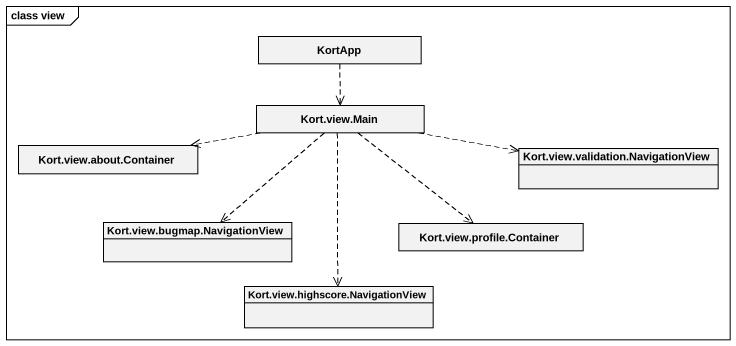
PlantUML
@startuml
mainframe class view
hide circle
hide empty members
class KortApp
class "Kort.view.Main" as Kort_view_Main
class "Kort.view.about.Container" as Kort_view_about_Container
class "Kort.view.validation.NavigationView" as Kort_view_validation
class "Kort.view.bugmap.NavigationView" as Kort_view_bugmap
class "Kort.view.profile.Container" as Kort_view_profile_Container
class "Kort.view.highscore.NavigationView" as Kort_view_highscore
KortApp ..> Kort_view_Main
Kort_view_Main .left.> Kort_view_about_Container
Kort_view_Main .right.> Kort_view_validation
Kort_view_Main ..> Kort_view_bugmap
Kort_view_Main ..> Kort_view_profile_Container
Kort_view_Main ..> Kort_view_highscore
@enduml
